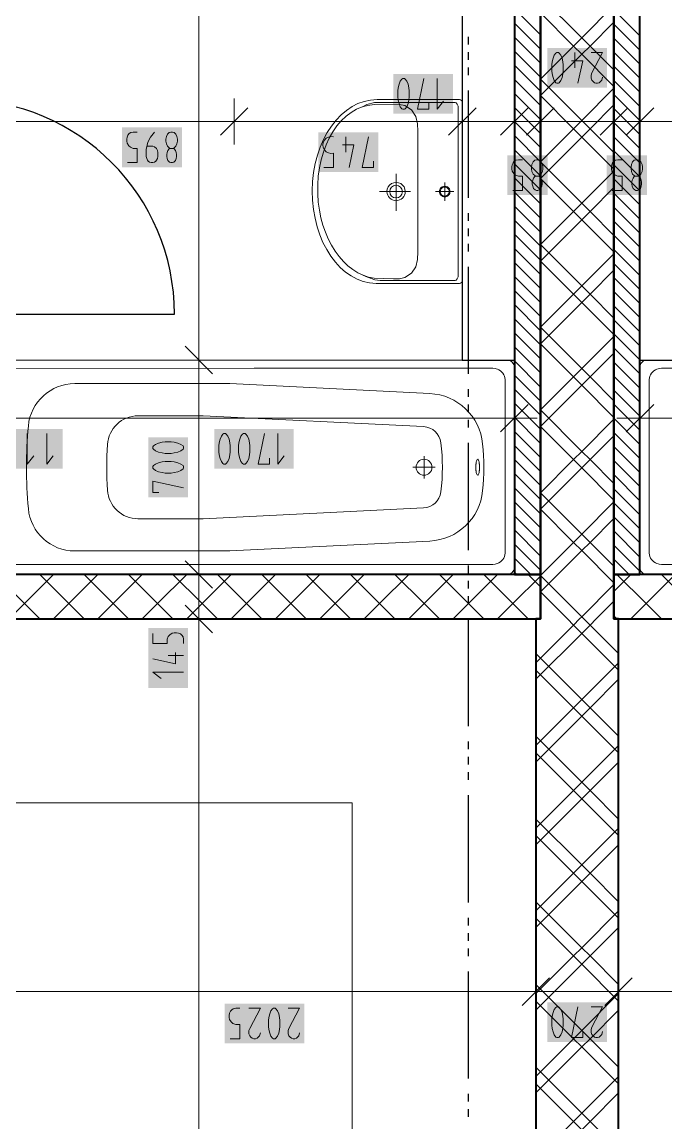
# Model space of a CAD drawing. Header units: millimetres. Extents: x 0 to 594, y 0 to 420.
# Drawn here: x 442.19 to 463.45, y 189.2 to 225.53 of the extents above; entities that cross this region are included whole.
import ezdxf

# ---------------------------------------------------------------- set-up
doc = ezdxf.new("R2010")
doc.units = ezdxf.units.MM
doc.header["$LTSCALE"] = 8
for name, color, linetype in [('PDF_Dvere', 7, 'Continuous'), ('PDF_Instalacni prizdivka do 1m', 7, 'Continuous'), ('PDF_Koty delkove', 7, 'Continuous'), ('PDF_Kuchyne', 7, 'Continuous'), ('PDF_Pozarni useky', 7, 'Continuous'), ('PDF_Pricky sadrokarton', 7, 'Continuous'), ('PDF_Pricky zdene', 7, 'Continuous'), ('PDF_Sanita', 7, 'Continuous'), ('PDF_Steny akusticke', 7, 'Continuous')]:
    doc.layers.add(name, color=color, linetype=linetype)

msp = doc.modelspace()

# ---------------------------------------------------------------- linework, layer by layer
at = {"layer": 'PDF_Dvere', "lineweight": 25}
msp.add_lwpolyline([(440.145, 216.446), (440.145, 215.892), (447.222, 215.892, 0.414213), (440.145, 222.969), (440.145, 222.966)], format="xyb", dxfattribs=at)
at = {"layer": 'PDF_Instalacni prizdivka do 1m', "lineweight": 25}
for points in [[(458.443, 214.376), (458.443, 232.826), (456.725, 232.826), (456.725, 214.376)], [(462.589, 232.826), (462.589, 214.376), (464.308, 214.376), (464.308, 232.826)]]:
    msp.add_lwpolyline(points, close=True, dxfattribs=at)
at = {"layer": 'PDF_Koty delkove', "lineweight": 18}
for points in [[(448.028, 158.52), (448.028, 205.833), (448.028, 207.299), (448.028, 214.376), (448.028, 239.448), (448.028, 240.964), (448.028, 243.694)], [(460.044, 224.218), (460.016, 224.337), (459.976, 224.438), (459.922, 224.505), (459.895, 224.523), (459.841, 224.523), (459.814, 224.505), (459.76, 224.438), (459.72, 224.337), (459.693, 224.218), (459.679, 224.117)], [(460.435, 224.523), (460.435, 224.017)], [(460.975, 224.523), (461.354, 224.523), (461.002, 223.848), (460.975, 223.781), (460.975, 223.679), (461.002, 223.613), (461.042, 223.562), (461.083, 223.528), (461.137, 223.512), (461.191, 223.512), (461.245, 223.528), (461.285, 223.562), (461.326, 223.613), (461.354, 223.713)], [(459.679, 224.117), (459.679, 223.915), (459.693, 223.815), (459.72, 223.697), (459.76, 223.596), (459.814, 223.528), (459.841, 223.512), (459.895, 223.512), (459.922, 223.528), (459.976, 223.596), (460.016, 223.697), (460.044, 223.815), (460.057, 223.915), (460.057, 224.117), (460.044, 224.218)], [(460.327, 224.253), (460.705, 224.253), (460.543, 223.512)], [(455.622, 222.854), (455.622, 222.652), (455.243, 222.652), (455.459, 223.663)], [(455.891, 223.663), (455.891, 222.652), (456.107, 222.921)], [(449.649, 222.703), (448.739, 221.793)], [(449.194, 223.006), (449.194, 222.248), (449.194, 221.49)], [(457.179, 222.703), (456.27, 221.793)], [(456.725, 223.006), (456.725, 222.248), (456.725, 221.49)], [(458.898, 222.703), (457.988, 221.793)], [(458.443, 223.006), (458.443, 222.248), (458.443, 221.49)], [(459.758, 222.703), (458.848, 221.793)], [(459.303, 223.006), (459.303, 222.248), (459.303, 221.49)], [(462.185, 222.703), (461.275, 221.793)], [(461.73, 223.006), (461.73, 222.248), (461.73, 221.49)], [(463.044, 222.703), (462.134, 221.793)], [(462.589, 223.006), (462.589, 222.248), (462.589, 221.49)], [(417.197, 222.248), (419.32, 222.248), (439.033, 222.248), (440.145, 222.248), (449.194, 222.248), (456.725, 222.248), (458.443, 222.248), (459.303, 222.248), (461.73, 222.248), (462.589, 222.248), (464.308, 222.248), (480.887, 222.248), (483.01, 222.248), (495.142, 222.248)], [(445.672, 220.889), (445.996, 220.889), (445.996, 221.36), (445.861, 221.36), (445.767, 221.395), (445.712, 221.445), (445.659, 221.529), (445.645, 221.596), (445.645, 221.664), (445.659, 221.731), (445.686, 221.798), (445.726, 221.849), (445.78, 221.883), (445.861, 221.9), (445.996, 221.9)], [(446.563, 221.9), (446.428, 221.731), (446.347, 221.563), (446.293, 221.327), (446.293, 221.09), (446.307, 221.024), (446.334, 220.973), (446.36, 220.94), (446.401, 220.905), (446.455, 220.889), (446.509, 220.889), (446.563, 220.905), (446.603, 220.94), (446.63, 220.973), (446.658, 221.024), (446.671, 221.09), (446.671, 221.226), (446.658, 221.293), (446.63, 221.36), (446.563, 221.411), (446.509, 221.428), (446.32, 221.428)], [(452.878, 221.742), (452.878, 221.237)], [(453.796, 220.933), (453.796, 220.731), (453.418, 220.731), (453.633, 221.742)], [(447.184, 221.36), (447.211, 221.343), (447.252, 221.293), (447.278, 221.226), (447.292, 221.158), (447.292, 221.09), (447.278, 221.024), (447.252, 220.956), (447.197, 220.905), (447.157, 220.889), (447.103, 220.889), (447.063, 220.905), (447.008, 220.956), (446.982, 221.024), (446.968, 221.09), (446.968, 221.158), (446.982, 221.226), (447.008, 221.293), (447.049, 221.343)], [(447.049, 221.343), (447.076, 221.36)], [(452.77, 221.473), (453.148, 221.473), (452.985, 220.731)], [(458.711, 219.973), (458.711, 220.444), (458.575, 220.444), (458.481, 220.479), (458.427, 220.529), (458.374, 220.613), (458.36, 220.68), (458.36, 220.748), (458.374, 220.815), (458.4, 220.882), (458.441, 220.933), (458.494, 220.967), (458.575, 220.984), (458.711, 220.984)], [(461.673, 219.973), (461.997, 219.973), (461.997, 220.444), (461.861, 220.444), (461.767, 220.479), (461.713, 220.529), (461.66, 220.613), (461.646, 220.68), (461.646, 220.748), (461.66, 220.815), (461.686, 220.882), (461.727, 220.933), (461.78, 220.967), (461.861, 220.984), (461.997, 220.984)], [(459.251, 220.444), (459.278, 220.427), (459.318, 220.377), (459.345, 220.31), (459.359, 220.242), (459.359, 220.174), (459.345, 220.108), (459.318, 220.04), (459.264, 219.989), (459.223, 219.973), (459.17, 219.973), (459.129, 219.989), (459.075, 220.04), (459.048, 220.108), (459.035, 220.174), (459.035, 220.242), (459.048, 220.31), (459.075, 220.377), (459.116, 220.427), (459.142, 220.444)], [(462.335, 220.108), (462.321, 220.174), (462.321, 220.242), (462.335, 220.31), (462.361, 220.377), (462.402, 220.427), (462.428, 220.444)], [(462.537, 220.444), (462.564, 220.427), (462.604, 220.377), (462.631, 220.31), (462.645, 220.242), (462.645, 220.174), (462.631, 220.108), (462.604, 220.04), (462.55, 219.989), (462.509, 219.973), (462.456, 219.973), (462.416, 219.989), (462.361, 220.04), (462.335, 220.108)], [(458.387, 219.973), (458.711, 219.973)], [(448.483, 213.921), (447.573, 214.83)], [(448.786, 214.376), (448.028, 214.376), (447.269, 214.376)], [(458.898, 212.912), (457.988, 212.003)], [(458.443, 213.216), (458.443, 212.458), (458.443, 211.699)], [(463.044, 212.912), (462.134, 212.003)], [(462.589, 213.216), (462.589, 212.458), (462.589, 211.699)], [(458.443, 212.458), (450.381, 212.458), (441.257, 212.458), (440.145, 212.458), (438.68, 212.458)], [(458.443, 212.458), (459.201, 212.458)], [(462.589, 212.458), (461.831, 212.458)], [(480.887, 212.458), (479.775, 212.458), (462.589, 212.458)], [(442.359, 211.952), (442.359, 210.941), (442.575, 211.21)], [(443.008, 211.952), (443.008, 210.941), (443.223, 211.21)], [(448.904, 210.941), (448.932, 210.957), (448.985, 211.025), (449.026, 211.126), (449.053, 211.244), (449.067, 211.344), (449.067, 211.547), (449.053, 211.648), (449.026, 211.766), (448.985, 211.867), (448.932, 211.935), (448.904, 211.952), (448.851, 211.952), (448.823, 211.935), (448.77, 211.867), (448.729, 211.766), (448.702, 211.648), (448.689, 211.547)], [(450.363, 211.142), (450.363, 210.941), (449.985, 210.941), (450.2, 211.952)], [(450.633, 211.952), (450.633, 210.941), (450.848, 211.21)], [(448.689, 211.547), (448.689, 211.344), (448.702, 211.244), (448.729, 211.126), (448.77, 211.025), (448.823, 210.957), (448.851, 210.941), (448.904, 210.941)], [(447.117, 211.026), (446.915, 211.026), (446.815, 211.013), (446.696, 210.986), (446.595, 210.945), (446.527, 210.892), (446.511, 210.864), (446.511, 210.811), (446.527, 210.783), (446.595, 210.73), (446.696, 210.689), (446.815, 210.662), (446.915, 210.648), (447.117, 210.648), (447.218, 210.662), (447.336, 210.689), (447.437, 210.73), (447.505, 210.783)], [(447.505, 210.783), (447.522, 210.811), (447.522, 210.864), (447.505, 210.892), (447.437, 210.945), (447.336, 210.986), (447.218, 211.013), (447.117, 211.026)], [(446.712, 210), (446.511, 210), (446.511, 210.378), (447.522, 210.163)], [(448.483, 206.844), (447.573, 207.754)], [(448.786, 207.299), (448.028, 207.299), (447.269, 207.299)], [(448.483, 205.378), (447.573, 206.288)], [(448.786, 205.833), (448.028, 205.833), (447.269, 205.833)], [(446.511, 205.351), (446.511, 205.027), (446.982, 205.027), (446.982, 205.163), (447.017, 205.257), (447.067, 205.311), (447.151, 205.364), (447.218, 205.378), (447.286, 205.378), (447.353, 205.364), (447.42, 205.338), (447.471, 205.297), (447.505, 205.244), (447.522, 205.163), (447.522, 205.027)], [(447.252, 204.73), (447.252, 204.352), (446.511, 204.515)], [(447.522, 204.622), (447.017, 204.622)], [(447.522, 204.082), (446.511, 204.082), (446.78, 203.867)], [(459.152, 194.296), (459.152, 193.538), (459.152, 192.779)], [(461.881, 194.296), (461.881, 193.538), (461.881, 192.779)], [(459.607, 193.993), (458.697, 193.083)], [(462.336, 193.993), (461.426, 193.083)], [(502.825, 193.538), (493.459, 193.538), (483.01, 193.538), (480.887, 193.538), (461.881, 193.538), (459.152, 193.538), (438.68, 193.538), (419.32, 193.538)], [(449.058, 191.979), (449.382, 191.979), (449.382, 192.45), (449.247, 192.45), (449.153, 192.484), (449.099, 192.535), (449.045, 192.619), (449.032, 192.685), (449.032, 192.753), (449.045, 192.821), (449.072, 192.887), (449.113, 192.938), (449.166, 192.972), (449.247, 192.99), (449.382, 192.99)], [(449.68, 192.99), (450.058, 192.99), (449.706, 192.315), (449.68, 192.248), (449.68, 192.146), (449.706, 192.08), (449.747, 192.029), (449.787, 191.995), (449.842, 191.979), (449.895, 191.979), (449.949, 191.995), (449.99, 192.029), (450.03, 192.08), (450.058, 192.18)], [(450.706, 192.382), (450.706, 192.584), (450.692, 192.685), (450.665, 192.804), (450.624, 192.905), (450.571, 192.972), (450.543, 192.99), (450.49, 192.99), (450.462, 192.972), (450.409, 192.905), (450.368, 192.804), (450.342, 192.685), (450.328, 192.584)], [(450.976, 192.99), (451.354, 192.99), (451.003, 192.315), (450.976, 192.248), (450.976, 192.146), (451.003, 192.08), (451.043, 192.029), (451.084, 191.995), (451.138, 191.979), (451.191, 191.979), (451.246, 191.995), (451.286, 192.029), (451.327, 192.08), (451.354, 192.18)], [(460.327, 192.021), (460.543, 193.032)], [(460.975, 193.032), (461.354, 193.032), (461.002, 192.358), (460.975, 192.29), (460.975, 192.189), (461.002, 192.122), (461.042, 192.072), (461.083, 192.037), (461.137, 192.021), (461.191, 192.021), (461.245, 192.037), (461.285, 192.072), (461.326, 192.122), (461.354, 192.222)], [(450.328, 192.584), (450.328, 192.382), (450.342, 192.282), (450.368, 192.164), (450.409, 192.063), (450.462, 191.995), (450.49, 191.979), (450.543, 191.979), (450.571, 191.995), (450.624, 192.063), (450.665, 192.164), (450.692, 192.282), (450.706, 192.382)], [(460.705, 192.222), (460.705, 192.021), (460.327, 192.021)]]:
    msp.add_lwpolyline(points, dxfattribs=at)
for points in [[(454.595, 223.258), (454.595, 223.056), (454.609, 222.956), (454.636, 222.837), (454.676, 222.736), (454.73, 222.669), (454.757, 222.652), (454.811, 222.652), (454.838, 222.669), (454.892, 222.736), (454.932, 222.837), (454.96, 222.956), (454.974, 223.056), (454.974, 223.258), (454.96, 223.359), (454.932, 223.477), (454.892, 223.578), (454.838, 223.646), (454.811, 223.663), (454.757, 223.663), (454.73, 223.646), (454.676, 223.578), (454.636, 223.477), (454.609, 223.359)], [(446.941, 221.664), (446.941, 221.596), (446.955, 221.512), (446.995, 221.428), (447.049, 221.378), (447.076, 221.36), (447.184, 221.36), (447.211, 221.378), (447.265, 221.428), (447.306, 221.512), (447.32, 221.596), (447.32, 221.664), (447.306, 221.748), (447.265, 221.833), (447.211, 221.883), (447.157, 221.9), (447.103, 221.9), (447.049, 221.883), (446.995, 221.833), (446.955, 221.748)], [(459.008, 220.748), (459.008, 220.68), (459.022, 220.596), (459.061, 220.512), (459.116, 220.462), (459.142, 220.444), (459.251, 220.444), (459.278, 220.462), (459.332, 220.512), (459.373, 220.596), (459.386, 220.68), (459.386, 220.748), (459.373, 220.832), (459.332, 220.916), (459.278, 220.967), (459.223, 220.984), (459.17, 220.984), (459.116, 220.967), (459.061, 220.916), (459.022, 220.832)], [(462.294, 220.748), (462.294, 220.68), (462.308, 220.596), (462.347, 220.512), (462.402, 220.462), (462.428, 220.444), (462.537, 220.444), (462.564, 220.462), (462.618, 220.512), (462.659, 220.596), (462.672, 220.68), (462.672, 220.748), (462.659, 220.832), (462.618, 220.916), (462.564, 220.967), (462.509, 220.984), (462.456, 220.984), (462.402, 220.967), (462.347, 220.916), (462.308, 220.832)], [(449.337, 211.547), (449.337, 211.344), (449.35, 211.244), (449.377, 211.126), (449.418, 211.025), (449.471, 210.957), (449.499, 210.941), (449.552, 210.941), (449.58, 210.957), (449.633, 211.025), (449.674, 211.126), (449.701, 211.244), (449.715, 211.344), (449.715, 211.547), (449.701, 211.648), (449.674, 211.766), (449.633, 211.867), (449.58, 211.935), (449.552, 211.952), (449.499, 211.952), (449.471, 211.935), (449.418, 211.867), (449.377, 211.766), (449.35, 211.648)], [(447.117, 211.675), (446.915, 211.675), (446.815, 211.661), (446.696, 211.634), (446.595, 211.593), (446.527, 211.54), (446.511, 211.512), (446.511, 211.459), (446.527, 211.431), (446.595, 211.378), (446.696, 211.338), (446.815, 211.31), (446.915, 211.296), (447.117, 211.296), (447.218, 211.31), (447.336, 211.338), (447.437, 211.378), (447.505, 211.431), (447.522, 211.459), (447.522, 211.512), (447.505, 211.54), (447.437, 211.593), (447.336, 211.634), (447.218, 211.661)], [(459.679, 192.627), (459.679, 192.425), (459.693, 192.324), (459.72, 192.206), (459.76, 192.105), (459.814, 192.037), (459.841, 192.021), (459.895, 192.021), (459.922, 192.037), (459.976, 192.105), (460.016, 192.206), (460.044, 192.324), (460.057, 192.425), (460.057, 192.627), (460.044, 192.728), (460.016, 192.846), (459.976, 192.947), (459.922, 193.015), (459.895, 193.032), (459.841, 193.032), (459.814, 193.015), (459.76, 192.947), (459.72, 192.846), (459.693, 192.728)]]:
    msp.add_lwpolyline(points, close=True, dxfattribs=at)
msp.add_lwpolyline([(452.148, 220.731), (452.473, 220.731), (452.473, 221.203, -1.306886), (452.473, 221.742)], format="xyb", dxfattribs=at)
at = {"layer": 'PDF_Koty delkove', "color": 7, "lineweight": 18, "true_color": 0xffffff, "transparency": 33554559}
for points in [[(461.505, 224.674), (459.528, 224.674), (461.505, 223.36), (459.528, 223.36)], [(456.421, 223.815), (454.444, 223.815), (456.421, 222.501), (454.444, 222.501)], [(447.471, 222.052), (445.494, 222.052), (447.471, 220.738), (445.494, 220.738)], [(453.948, 221.894), (451.97, 221.894), (453.948, 220.58), (451.97, 220.58)], [(459.538, 221.136), (458.209, 221.136), (459.538, 219.822), (458.209, 219.822)], [(462.824, 221.136), (461.495, 221.136), (462.824, 219.822), (461.495, 219.822)], [(443.537, 212.104), (441.56, 212.104), (443.537, 210.789), (441.56, 210.789)], [(447.674, 209.848), (447.674, 211.826), (446.36, 209.848), (446.36, 211.826)], [(451.163, 212.104), (448.537, 212.104), (451.163, 210.789), (448.537, 210.789)], [(447.674, 203.552), (447.674, 205.53), (446.36, 203.552), (446.36, 205.53)], [(451.506, 193.141), (448.88, 193.141), (451.506, 191.827), (448.88, 191.827)], [(461.505, 193.184), (459.528, 193.184), (461.505, 191.87), (459.528, 191.87)]]:
    msp.add_solid(points, dxfattribs=at)
at = {"layer": 'PDF_Kuchyne', "lineweight": 13}
for points in [[(453.086, 199.767), (440.954, 199.767), (440.954, 205.833), (459.152, 205.833), (459.152, 199.767)], [(461.881, 199.767), (461.881, 187.635), (467.947, 187.635), (467.947, 199.767), (480.887, 199.767), (480.887, 205.833), (461.881, 205.833), (461.881, 199.767)], [(453.086, 199.767), (453.086, 187.635), (459.152, 187.635), (459.152, 199.767)]]:
    msp.add_lwpolyline(points, dxfattribs=at)
at = {"layer": 'PDF_Pozarni useky', "lineweight": 30}
for points in [[(456.928, 224.786), (456.928, 225.039)], [(456.928, 224.281), (456.928, 224.533)], [(456.928, 223.775), (456.928, 224.028)], [(456.928, 219.731), (456.928, 223.27)], [(456.928, 218.973), (456.928, 219.226)], [(456.928, 218.468), (456.928, 218.72)], [(456.928, 217.962), (456.928, 218.215)], [(456.928, 213.918), (456.928, 217.457)], [(456.928, 213.16), (456.928, 213.413)], [(456.928, 212.655), (456.928, 212.907)], [(456.928, 212.149), (456.928, 212.402)], [(456.928, 208.105), (456.928, 211.644)], [(456.928, 207.347), (456.928, 207.6)], [(456.928, 206.841), (456.928, 207.094)], [(456.928, 206.336), (456.928, 206.589)], [(456.928, 202.292), (456.928, 205.831)], [(456.928, 201.534), (456.928, 201.787)], [(456.928, 201.028), (456.928, 201.281)], [(456.928, 200.523), (456.928, 200.776)], [(456.928, 196.479), (456.928, 200.017)], [(456.928, 195.721), (456.928, 195.974)], [(456.928, 195.215), (456.928, 195.468)], [(456.928, 194.71), (456.928, 194.963)], [(456.928, 190.666), (456.928, 194.204)], [(456.928, 189.908), (456.928, 190.161)], [(456.928, 189.402), (456.928, 189.655)]]:
    msp.add_lwpolyline(points, dxfattribs=at)
at = {"layer": 'PDF_Pricky sadrokarton', "lineweight": 40}
for points in [[(459.303, 207.299), (459.303, 232.826), (458.443, 232.826), (458.443, 214.376), (458.443, 207.299)], [(461.73, 232.826), (461.73, 207.299), (462.589, 207.299), (462.589, 214.376), (462.589, 232.826)]]:
    msp.add_lwpolyline(points, close=True, dxfattribs=at)
at = {"layer": 'PDF_Pricky sadrokarton', "lineweight": 9}
for points in [[(459.303, 225.102), (458.443, 225.962)], [(462.589, 225.069), (461.73, 225.928)], [(459.303, 224.638), (458.443, 225.497)], [(462.589, 224.604), (461.73, 225.463)], [(459.303, 224.173), (458.443, 225.032)], [(462.589, 224.139), (461.73, 224.999)], [(459.303, 223.708), (458.443, 224.568)], [(462.589, 223.675), (461.73, 224.534)], [(459.303, 223.244), (458.443, 224.103)], [(462.589, 223.21), (461.73, 224.069)], [(459.303, 222.779), (458.443, 223.638)], [(462.589, 222.745), (461.73, 223.605)], [(459.303, 222.314), (458.443, 223.174)], [(462.589, 222.281), (461.73, 223.14)], [(459.303, 221.85), (458.443, 222.709)], [(462.589, 221.816), (461.73, 222.675)], [(459.303, 221.385), (458.443, 222.244)], [(462.589, 221.351), (461.73, 222.211)], [(459.303, 220.92), (458.443, 221.78)], [(462.589, 220.887), (461.73, 221.746)], [(459.303, 220.456), (458.443, 221.315)], [(462.589, 220.422), (461.73, 221.281)], [(459.303, 219.991), (458.443, 220.85)], [(462.589, 219.957), (461.73, 220.817)], [(459.303, 219.526), (458.443, 220.386)], [(462.589, 219.493), (461.73, 220.352)], [(459.303, 219.062), (458.443, 219.921)], [(462.589, 219.028), (461.73, 219.887)], [(459.303, 218.597), (458.443, 219.456)], [(458.443, 219.456), (458.443, 219.456)], [(462.589, 218.563), (461.73, 219.423)], [(459.303, 218.132), (458.443, 218.992)], [(462.589, 218.099), (461.73, 218.958)], [(459.303, 217.668), (458.443, 218.527)], [(462.589, 217.634), (461.73, 218.493)], [(459.303, 217.203), (458.443, 218.062)], [(462.589, 217.169), (461.73, 218.029)], [(459.303, 216.738), (458.443, 217.598)], [(462.589, 216.705), (461.73, 217.564)], [(459.303, 216.274), (458.443, 217.133)], [(462.589, 216.24), (461.73, 217.099)], [(459.303, 215.809), (458.443, 216.668)], [(462.589, 215.775), (461.73, 216.635)], [(459.303, 215.345), (458.443, 216.204)], [(462.589, 215.311), (461.73, 216.17)], [(459.303, 214.88), (458.443, 215.739)], [(462.589, 214.846), (461.73, 215.705)], [(459.303, 214.415), (458.443, 215.275)], [(462.589, 214.381), (461.73, 215.241)], [(459.303, 213.951), (458.443, 214.81)], [(462.589, 213.917), (461.73, 214.776)], [(459.303, 213.486), (458.443, 214.345)], [(462.589, 213.452), (461.73, 214.311)], [(459.303, 213.021), (458.443, 213.881)], [(462.589, 212.987), (461.73, 213.847)], [(459.303, 212.557), (458.443, 213.416)], [(462.589, 212.523), (461.73, 213.382)], [(459.303, 212.092), (458.443, 212.951)], [(462.589, 212.058), (461.73, 212.917)], [(459.303, 211.627), (458.443, 212.487)], [(462.589, 211.593), (461.73, 212.453)], [(459.303, 211.163), (458.443, 212.022)], [(462.589, 211.129), (461.73, 211.988)], [(462.589, 212.058), (462.589, 212.058)], [(459.303, 210.698), (458.443, 211.557)], [(462.589, 210.664), (461.73, 211.523)], [(459.303, 210.233), (458.443, 211.093)], [(462.589, 210.199), (461.73, 211.059)], [(459.303, 209.769), (458.443, 210.628)], [(462.589, 209.735), (461.73, 210.594)], [(459.303, 209.304), (458.443, 210.163)], [(462.589, 209.27), (461.73, 210.129)], [(459.303, 208.839), (458.443, 209.699)], [(462.589, 208.805), (461.73, 209.665)], [(459.303, 208.375), (458.443, 209.234)], [(462.589, 208.341), (461.73, 209.2)], [(459.303, 207.91), (458.443, 208.769)], [(462.589, 207.876), (461.73, 208.735)], [(462.589, 208.805), (462.589, 208.805)], [(459.303, 207.445), (458.443, 208.305)], [(462.589, 207.412), (461.73, 208.271)], [(458.984, 207.299), (458.443, 207.84)], [(462.237, 207.299), (461.73, 207.806)], [(458.52, 207.299), (458.443, 207.375)], [(461.772, 207.299), (461.73, 207.341)]]:
    msp.add_lwpolyline(points, dxfattribs=at)
at = {"layer": 'PDF_Pricky zdene', "lineweight": 40}
msp.add_lwpolyline([(438.68, 212.91), (438.68, 207.299), (438.68, 205.833), (459.152, 205.833), (459.303, 205.833), (459.303, 207.299), (440.145, 207.299)], dxfattribs=at)
at = {"layer": 'PDF_Pricky zdene', "lineweight": 9}
for points in [[(442.774, 205.833), (442.268, 206.338), (441.308, 207.299)], [(443.229, 207.299), (442.268, 206.338), (441.763, 205.833)], [(444.24, 205.833), (443.734, 206.338), (442.774, 207.299)], [(444.695, 207.299), (443.734, 206.338)], [(445.706, 205.833), (445.2, 206.338), (444.24, 207.299)], [(446.161, 207.299), (445.2, 206.338), (444.695, 205.833)], [(447.172, 205.833), (446.666, 206.338), (445.706, 207.299)], [(447.627, 207.299), (446.666, 206.338), (446.161, 205.833)], [(448.638, 205.833), (448.132, 206.338), (447.172, 207.299)], [(449.093, 207.299), (448.132, 206.338), (447.627, 205.833)], [(450.103, 205.833), (449.598, 206.338), (448.638, 207.299)], [(450.558, 207.299), (449.598, 206.338), (449.093, 205.833)], [(451.569, 205.833), (451.064, 206.338), (450.103, 207.299)], [(452.024, 207.299), (451.064, 206.338), (450.558, 205.833)], [(453.035, 205.833), (452.53, 206.338), (451.569, 207.299)], [(453.49, 207.299), (452.53, 206.338), (452.024, 205.833)], [(454.501, 205.833), (453.996, 206.338), (453.035, 207.299)], [(454.956, 207.299), (453.996, 206.338), (453.49, 205.833)], [(455.967, 205.833), (455.462, 206.338), (454.501, 207.299)], [(456.422, 207.299), (455.462, 206.338), (454.956, 205.833)], [(457.433, 205.833), (456.928, 206.338), (455.967, 207.299)], [(457.888, 207.299), (456.928, 206.338), (456.422, 205.833)], [(458.899, 205.833), (458.393, 206.338), (457.433, 207.299)], [(459.303, 207.248), (458.393, 206.338), (457.888, 205.833)], [(459.303, 206.894), (458.899, 207.299)], [(462.286, 207.299), (461.73, 206.743)], [(463.297, 205.833), (462.791, 206.338), (461.831, 207.299)], [(463.752, 207.299), (462.791, 206.338), (462.286, 205.833)], [(464.763, 205.833), (464.257, 206.338), (463.297, 207.299)], [(443.734, 206.338), (443.229, 205.833)], [(461.831, 205.833), (461.73, 205.934)]]:
    msp.add_lwpolyline(points, dxfattribs=at)
at = {"layer": 'PDF_Pricky zdene', "lineweight": 40}
msp.add_lwpolyline([(480.938, 207.299), (480.887, 207.299), (461.73, 207.299), (461.73, 205.833), (461.881, 205.833), (480.887, 205.833), (480.938, 205.833)], close=True, dxfattribs=at)
at = {"layer": 'PDF_Sanita', "lineweight": 13}
for points in [[(453.427, 222.732), (453.577, 222.803), (453.821, 222.869), (454.001, 222.878), (454.999, 222.875)], [(453.812, 217.078), (454.45, 217.058), (454.646, 217.061), (454.832, 217.1), (455.044, 217.242), (455.189, 217.457), (455.245, 217.697), (455.252, 217.948), (455.252, 221.924), (455.245, 222.175), (455.189, 222.414), (455.044, 222.63), (454.832, 222.772), (454.646, 222.811), (454.45, 222.815), (453.811, 222.803)], [(456.485, 222.875), (454.999, 222.875)], [(456.591, 217.199), (456.591, 222.673)], [(454.539, 220.52), (454.539, 219.302)], [(456.145, 220.237), (456.145, 219.635)], [(455.009, 219.936), (453.994, 219.936)], [(456.446, 219.936), (455.844, 219.936)], [(456.485, 216.997), (454.008, 216.997), (453.84, 217.027), (453.59, 217.106), (453.44, 217.177)], [(441.928, 214.101), (449.85, 214.103), (457.73, 214.103), (457.805, 214.096), (457.845, 214.088), (457.881, 214.075), (457.933, 214.051), (457.981, 214.019), (458.028, 213.978), (458.061, 213.938), (458.09, 213.893), (458.113, 213.844), (458.13, 213.789), (458.138, 213.732), (458.14, 210.867)], [(471.182, 214.103), (463.302, 214.103), (463.227, 214.096), (463.188, 214.088), (463.151, 214.075), (463.099, 214.051), (463.051, 214.019), (463.004, 213.978), (462.971, 213.938), (462.942, 213.893), (462.919, 213.844), (462.902, 213.789), (462.894, 213.732), (462.892, 210.867)], [(455.461, 210.469), (455.461, 211.205)], [(457.281, 210.685), (457.277, 210.661), (457.27, 210.635), (457.261, 210.607), (457.248, 210.584), (457.232, 210.574), (457.216, 210.584), (457.203, 210.607), (457.193, 210.635), (457.187, 210.661), (457.182, 210.685), (457.179, 210.705), (457.177, 210.721), (457.176, 210.735), (457.175, 210.747), (457.174, 210.758), (457.173, 210.767), (457.172, 210.794), (457.171, 210.822), (457.171, 210.861), (457.173, 210.908), (457.174, 210.917), (457.175, 210.927), (457.176, 210.939), (457.177, 210.953), (457.179, 210.97), (457.182, 210.989), (457.187, 211.013), (457.193, 211.04), (457.203, 211.068), (457.216, 211.091), (457.232, 211.1), (457.248, 211.091), (457.261, 211.068), (457.27, 211.04), (457.277, 211.013), (457.281, 210.989), (457.284, 210.97), (457.286, 210.953), (457.288, 210.939), (457.289, 210.927), (457.29, 210.917), (457.29, 210.908), (457.291, 210.9), (457.292, 210.875), (457.292, 210.849), (457.292, 210.809)], [(458.14, 210.867), (458.138, 208.003), (458.13, 207.946), (458.113, 207.891), (458.09, 207.842), (458.061, 207.797), (458.028, 207.757), (457.981, 207.716), (457.933, 207.684), (457.881, 207.66), (457.845, 207.647), (457.805, 207.639), (457.73, 207.632), (449.85, 207.632)], [(455.093, 210.837), (455.829, 210.837)], [(457.292, 210.809), (457.29, 210.758), (457.289, 210.747), (457.288, 210.735), (457.286, 210.721), (457.284, 210.705), (457.281, 210.685)], [(462.892, 210.867), (462.894, 208.003), (462.902, 207.946), (462.919, 207.891), (462.942, 207.842), (462.971, 207.797), (463.004, 207.757), (463.051, 207.716), (463.099, 207.684), (463.151, 207.66), (463.188, 207.647), (463.227, 207.639), (463.302, 207.632), (471.182, 207.632)], [(449.85, 207.632), (441.928, 207.634)]]:
    msp.add_lwpolyline(points, dxfattribs=at)
for points in [[(453.913, 222.969), (456.632, 222.969, -0.414156), (456.725, 222.879), (456.725, 222.876), (456.725, 222.857), (456.725, 217.015), (456.725, 216.996), (456.725, 216.993), (456.725, 216.996), (456.725, 217.015)], [(456.725, 216.996, -0.414219), (456.632, 216.903), (453.902, 216.903, -0.002969), (453.883, 216.903)], [(441.489, 207.299), (441.489, 207.299), (458.211, 207.299, 0.414212), (458.443, 207.531), (458.443, 214.143, 0.414212), (458.211, 214.376), (441.489, 214.376, 0.414212), (441.257, 214.143), (441.257, 207.531, 0.414212), (441.489, 207.299)], [(479.544, 207.299), (479.543, 207.299), (462.821, 207.299, -0.414221), (462.589, 207.531), (462.589, 214.143, -0.414232), (462.821, 214.376), (479.543, 214.376, -0.414223), (479.775, 214.143), (479.775, 207.531, -0.414212), (479.544, 207.299)], [(456.018, 211.646, 0.36486), (455.446, 212.178), (448.174, 212.537), (446.019, 212.536, 0.395984), (445.011, 211.588, 0.031037), (445.011, 210.087, 0.395991), (446.019, 209.139), (448.174, 209.137), (455.446, 209.496, 0.36485), (456.018, 210.028)]]:
    msp.add_lwpolyline(points, format="xyb", dxfattribs=at)
for points in [[(454.841, 219.936, 1.000009), (454.238, 219.936, 0.414219), (454.539, 219.635, 0.414219)], [(454.331, 219.936, 0.999985), (454.748, 219.936, 0.999985)], [(456.321, 219.936, 1.000017), (455.969, 219.936, 0.414222), (456.145, 219.76, 0.414232)], [(456.293, 219.936, 1.000053), (455.997, 219.936, 1.000025)], [(455.654, 208.403, 0.372025), (457.395, 210.063, 0.048476), (457.395, 211.612, 0.372025), (455.654, 213.271), (449.05, 213.597), (443.931, 213.597, 0.387969), (442.4, 212.199, 0.045243), (442.4, 209.475, 0.387969), (443.931, 208.077), (449.05, 208.077)], [(455.461, 211.1, 0.414225), (455.198, 210.837, 0.414225), (455.461, 210.574, 0.414225), (455.724, 210.837, 0.414225)]]:
    msp.add_lwpolyline(points, format="xyb", close=True, dxfattribs=at)
at = {"layer": 'PDF_Sanita', "lineweight": 9}
msp.add_arc((449.425, 210.837), 6.643, 353.0027, 6.9973, dxfattribs=at)
at = {"layer": 'PDF_Sanita', "lineweight": 13}
for points in [[(453.913, 222.969), (452.738, 222.981), (451.779, 221.632), (451.771, 219.957)], [(453.811, 222.803), (452.723, 222.761), (451.891, 221.443), (451.952, 219.86)], [(456.591, 222.673), (456.591, 222.785), (456.544, 222.875), (456.485, 222.875)], [(456.632, 222.969), (456.632, 222.969), (456.632, 222.969), (456.632, 222.969)], [(451.771, 219.957), (451.763, 218.282), (452.708, 216.915), (453.883, 216.903)], [(451.952, 219.86), (452.009, 218.401), (452.809, 217.203), (453.812, 217.078)], [(454.331, 219.936), (454.331, 219.936), (454.331, 219.936), (454.331, 219.936)], [(454.748, 219.936), (454.748, 219.936), (454.748, 219.936), (454.748, 219.936)], [(455.997, 219.936), (455.997, 219.936), (455.997, 219.936), (455.997, 219.936)], [(456.485, 216.997), (456.544, 216.997), (456.591, 217.087), (456.591, 217.199)], [(456.725, 216.996), (456.725, 216.996), (456.725, 216.996), (456.725, 216.996)]]:
    msp.add_open_spline(points, degree=3, dxfattribs=at)
at = {"layer": 'PDF_Steny akusticke', "lineweight": 40}
for points in [[(449.194, 241.116), (450.761, 241.116), (459.303, 241.116), (459.303, 207.299), (459.303, 205.833)], [(461.73, 205.833), (461.73, 207.299), (461.73, 241.116)], [(459.303, 205.833), (459.152, 205.833), (459.152, 158.52), (461.881, 158.52), (461.881, 205.833), (461.73, 205.833)]]:
    msp.add_lwpolyline(points, dxfattribs=at)
at = {"layer": 'PDF_Steny akusticke', "lineweight": 9}
for points in [[(460.668, 225.011), (459.303, 226.376)], [(460.941, 224.738), (460.668, 225.011), (461.73, 226.072)], [(460.395, 224.738), (459.303, 225.83)], [(460.941, 224.738), (461.73, 225.527)], [(459.303, 223.646), (460.395, 224.738), (460.668, 225.011)], [(460.668, 224.465), (460.395, 224.738)], [(460.668, 224.465), (460.941, 224.738)], [(461.73, 223.949), (460.941, 224.738)], [(459.303, 223.1), (460.668, 224.465)], [(461.73, 223.403), (460.668, 224.465)], [(460.668, 222.281), (459.303, 223.646)], [(460.395, 222.008), (459.303, 223.1)], [(460.941, 222.008), (460.668, 222.281), (461.73, 223.343)], [(460.941, 222.008), (461.73, 222.797)], [(459.303, 220.917), (460.395, 222.008), (460.668, 222.281)], [(460.668, 221.735), (460.395, 222.008)], [(460.668, 221.735), (460.941, 222.008)], [(461.73, 221.22), (460.941, 222.008)], [(459.303, 220.371), (460.668, 221.735)], [(461.73, 220.674), (460.668, 221.735)], [(460.668, 219.552), (459.303, 220.917)], [(460.941, 219.279), (460.668, 219.552), (461.73, 220.613)], [(460.395, 219.279), (459.303, 220.371)], [(460.941, 219.279), (461.73, 220.067)], [(460.395, 219.279), (460.668, 219.552)], [(460.668, 219.006), (460.395, 219.279), (459.303, 218.187)], [(460.668, 219.006), (460.941, 219.279)], [(461.73, 218.49), (460.941, 219.279)], [(459.303, 217.641), (460.668, 219.006)], [(461.73, 217.944), (460.668, 219.006)], [(460.668, 216.822), (459.303, 218.187)], [(460.395, 216.549), (459.303, 217.641)], [(460.941, 216.549), (460.668, 216.822), (461.73, 217.884)], [(460.941, 216.549), (461.73, 217.338)], [(460.668, 216.276), (460.395, 216.549), (459.303, 215.457)], [(460.395, 216.549), (460.668, 216.822)], [(460.668, 216.276), (460.941, 216.549)], [(461.73, 215.761), (460.941, 216.549)], [(459.303, 214.911), (460.668, 216.276)], [(461.73, 215.215), (460.668, 216.276)], [(460.668, 214.092), (459.303, 215.457)], [(460.941, 213.82), (460.668, 214.092), (461.73, 215.154)], [(460.395, 213.82), (459.303, 214.911)], [(460.941, 213.82), (461.73, 214.608)], [(460.395, 213.82), (460.668, 214.092)], [(460.668, 213.547), (460.395, 213.82), (459.303, 212.728)], [(460.668, 213.547), (460.941, 213.82)], [(461.73, 213.031), (460.941, 213.82)], [(459.303, 212.182), (460.668, 213.547)], [(461.73, 212.485), (460.668, 213.547)], [(460.668, 211.363), (459.303, 212.728)], [(460.395, 211.09), (459.303, 212.182)], [(460.941, 211.09), (460.668, 211.363), (461.73, 212.424)], [(460.941, 211.09), (461.73, 211.878)], [(460.668, 210.817), (460.395, 211.09), (459.303, 209.998)], [(460.395, 211.09), (460.668, 211.363)], [(460.668, 210.817), (460.941, 211.09)], [(461.73, 210.301), (460.941, 211.09)], [(459.303, 209.452), (460.668, 210.817)], [(461.73, 209.755), (460.668, 210.817)], [(460.668, 208.633), (459.303, 209.998)], [(460.941, 208.36), (460.668, 208.633), (461.73, 209.695)], [(460.395, 208.36), (459.303, 209.452)], [(460.941, 208.36), (461.73, 209.149)], [(460.395, 208.36), (460.668, 208.633)], [(460.941, 208.36), (460.668, 208.087), (460.395, 208.36), (459.303, 207.268)], [(461.73, 207.572), (460.941, 208.36)], [(459.303, 206.723), (460.668, 208.087)], [(461.73, 207.026), (460.668, 208.087)], [(460.668, 205.904), (459.303, 207.268)], [(460.193, 205.833), (459.303, 206.723)], [(460.739, 205.833), (460.668, 205.904), (461.73, 206.965)], [(461.143, 205.833), (461.73, 206.419)], [(459.152, 203.841), (460.668, 205.358), (460.395, 205.631), (459.152, 204.387)], [(460.395, 205.631), (460.193, 205.833)], [(460.395, 205.631), (460.597, 205.833)], [(460.597, 205.833), (460.668, 205.904)], [(460.668, 205.358), (460.941, 205.631), (461.143, 205.833)], [(461.881, 204.69), (460.941, 205.631), (460.739, 205.833)], [(461.881, 204.145), (460.668, 205.358)], [(461.881, 201.961), (460.941, 202.901), (460.668, 203.174), (459.152, 204.69)], [(460.668, 203.174), (461.881, 204.387)], [(460.395, 202.901), (459.152, 204.145)], [(460.941, 202.901), (461.881, 203.841)], [(460.395, 202.901), (460.668, 203.174)], [(460.941, 202.901), (460.668, 202.628), (460.395, 202.901), (459.152, 201.658)], [(459.152, 201.112), (460.668, 202.628)], [(461.881, 201.415), (460.668, 202.628)], [(461.881, 199.231), (460.941, 200.171), (460.668, 200.444), (459.152, 201.961)], [(460.668, 200.444), (461.881, 201.658)], [(460.395, 200.171), (459.152, 201.415)], [(460.668, 199.899), (460.941, 200.171), (461.881, 201.112)], [(460.668, 199.899), (460.395, 200.171), (459.152, 198.928)], [(460.395, 200.171), (460.668, 200.444)], [(459.152, 198.382), (460.668, 199.899)], [(461.881, 198.685), (460.668, 199.899)], [(461.881, 196.502), (460.941, 197.442), (460.668, 197.715), (459.152, 199.231)], [(460.668, 197.715), (461.881, 198.928)], [(460.395, 197.442), (459.152, 198.685)], [(460.941, 197.442), (461.881, 198.382)], [(460.395, 197.442), (460.668, 197.715)], [(460.668, 197.169), (460.395, 197.442), (459.152, 196.198)], [(459.152, 195.652), (460.668, 197.169), (460.941, 197.442)], [(461.881, 195.956), (460.668, 197.169)], [(460.941, 194.712), (460.668, 194.985), (459.152, 196.502)], [(460.395, 194.712), (460.668, 194.985), (461.881, 196.198)], [(460.395, 194.712), (459.152, 195.956)], [(460.941, 194.712), (461.881, 195.652)], [(460.668, 194.439), (460.395, 194.712), (459.152, 193.469)], [(459.152, 192.923), (460.668, 194.439), (460.941, 194.712)], [(461.881, 193.226), (460.668, 194.439)], [(461.881, 193.772), (460.941, 194.712)], [(460.941, 191.983), (460.668, 192.256), (459.152, 193.772)], [(460.668, 192.256), (461.881, 193.469)], [(460.395, 191.983), (459.152, 193.226)], [(460.941, 191.983), (461.881, 192.923)], [(460.395, 191.983), (460.668, 192.256)], [(460.668, 191.71), (460.395, 191.983), (459.152, 190.739)], [(460.668, 191.71), (460.941, 191.983)], [(461.881, 191.042), (460.941, 191.983)], [(459.152, 190.193), (460.668, 191.71)], [(461.881, 190.497), (460.668, 191.71)], [(460.941, 189.253), (460.668, 189.526), (459.152, 191.042)], [(460.668, 189.526), (461.881, 190.739)], [(460.395, 189.253), (459.152, 190.497)], [(460.941, 189.253), (461.881, 190.193)], [(460.395, 189.253), (460.668, 189.526)], [(460.941, 189.253), (460.668, 188.98), (460.395, 189.253), (459.152, 188.01)], [(461.881, 188.313), (460.941, 189.253)]]:
    msp.add_lwpolyline(points, dxfattribs=at)

doc.saveas('drawing.dxf')
